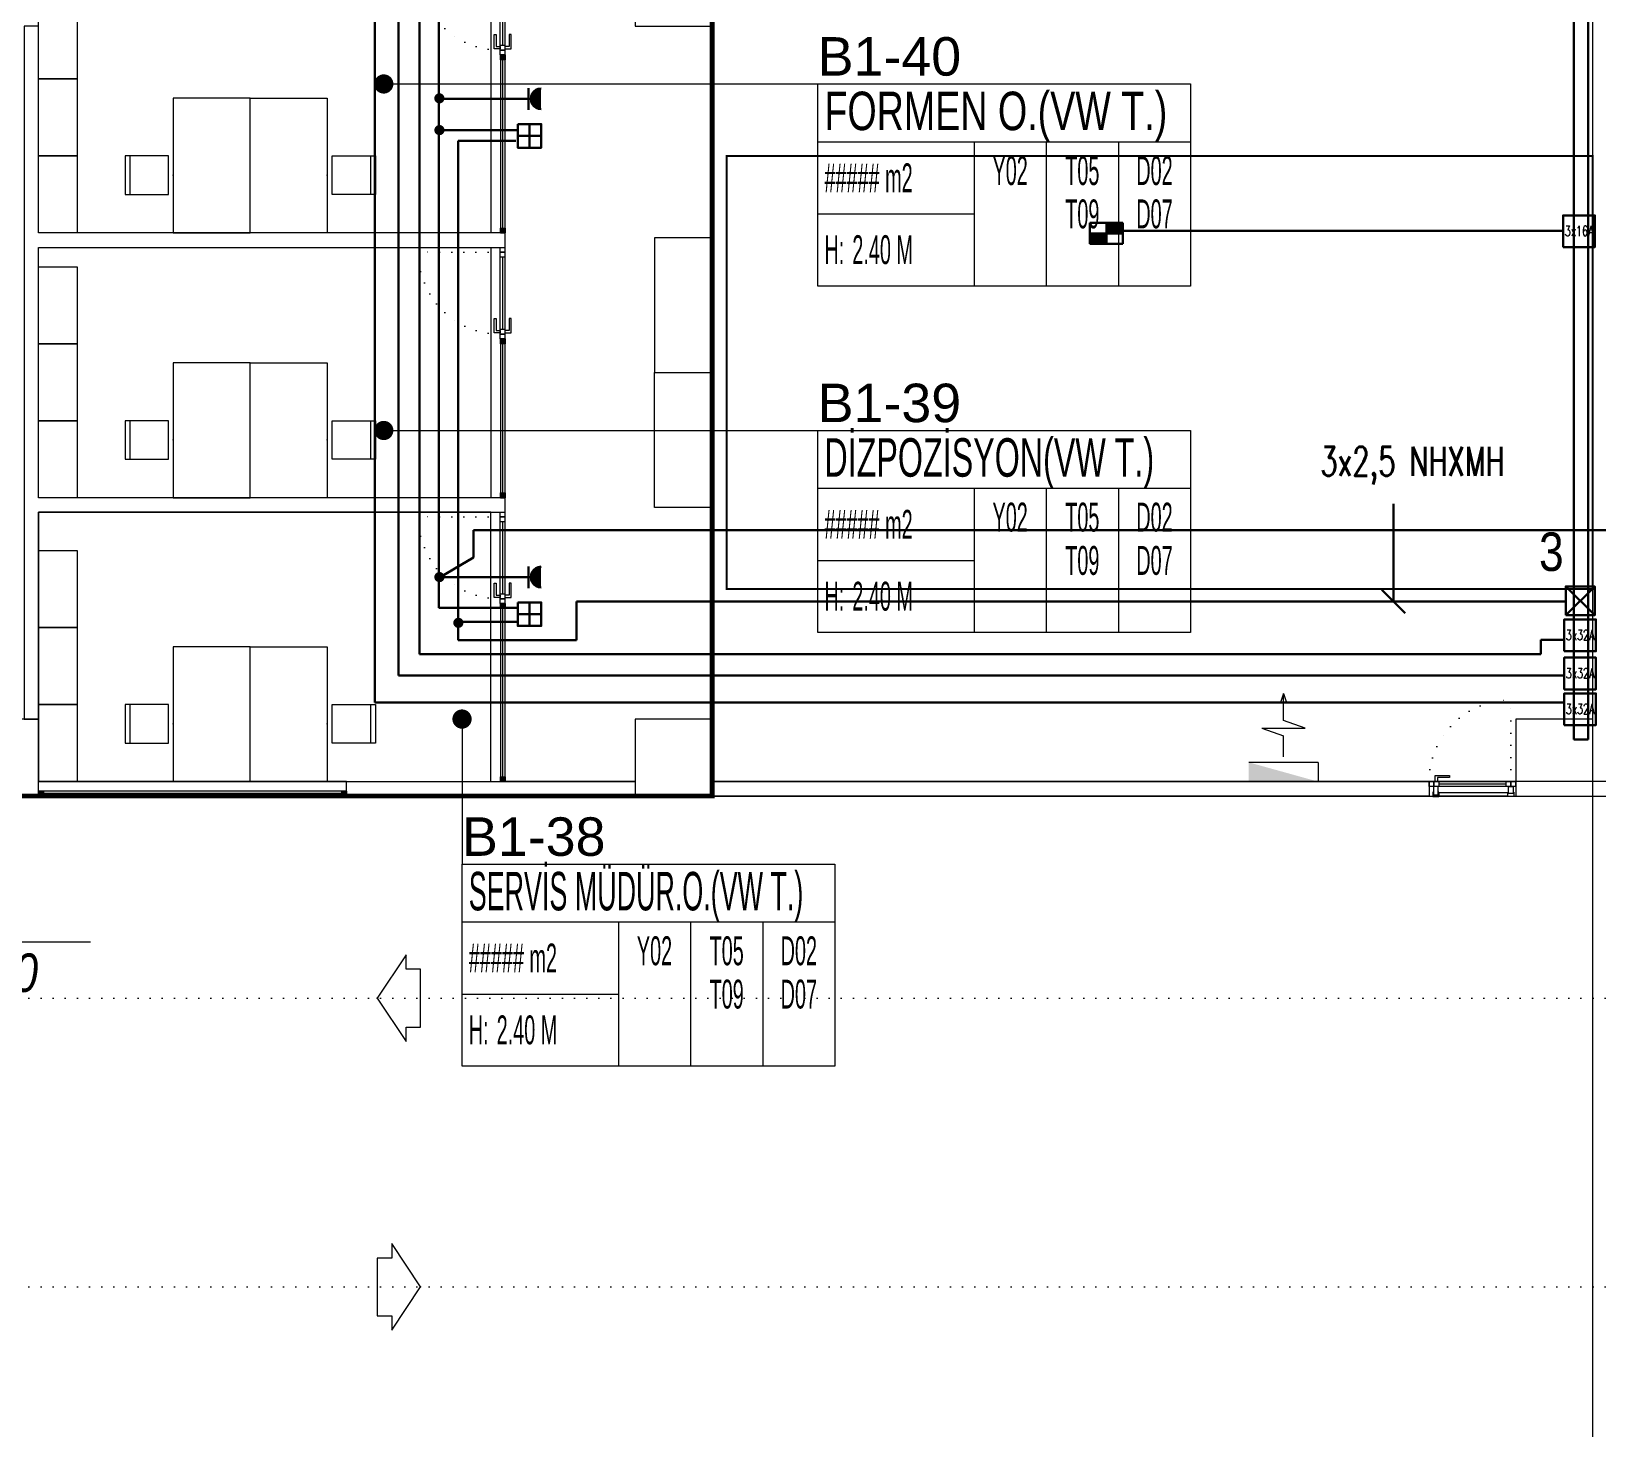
# Model space of a CAD drawing. Header units: metres. Extents: x -13194 to 152406, y -4219 to 19791.
# Drawn here: x 59888 to 61514, y 144 to 1595 of the extents above; entities that cross this region are included whole.
import ezdxf
from ezdxf.enums import TextEntityAlignment as Align
from ezdxf.xclip import XClip

# ---------------------------------------------------------------- set-up
doc = ezdxf.new("R2010")
doc.units = ezdxf.units.M
doc.header["$LTSCALE"] = 100
doc.header["$MEASUREMENT"] = 0
doc.header["$XCLIPFRAME"] = 0
for name, pattern in [('DOT2', [0.125, 0, -0.125]), ('DOT5', [0.75, 0, -0.75]), ('HIDDEN', [0.375, 0.25, -0.125])]:
    doc.linetypes.add(name, pattern=pattern)
doc.layers.get('0').update_dxf_attribs({"color": 9, "lineweight": 9})
for name, color, linetype, lineweight in [('00', 9, 'Continuous', 9), ('01', 9, 'Continuous', 9), ('05', 9, 'Continuous', 9), ('06B', 9, 'Continuous', 9), ('06D', 9, 'Continuous', 9), ('10', 9, 'Continuous', 9), ('15', 9, 'Continuous', 9), ('20', 9, 'DOT2', 9), ('21', 9, 'Continuous', 9), ('21_mahal200', 9, 'Continuous', 9), ('30', 41, 'Continuous', 9), ('32-ekipman', 9, 'Continuous', 9), ('E-BUSBAR', 7, 'Continuous', 30), ('E-DUVARA MONTE PRİZ KUTUSU', 7, 'Continuous', 30), ('E-EKİPMAN PANOSU', 7, 'Continuous', 30), ('E-KABLO', 7, 'Continuous', 30), ('E-KOMBİNE ETANŞ PRİZ (2x1 FAZ+4x3 FAZ)', 7, 'Continuous', 30), ('E-LINYE', 7, 'Continuous', 30), ('E-UPS PRİZ', 7, 'Continuous', 30), ('E-YAZI', 7, 'Continuous', 30)]:
    doc.layers.add(name, color=color, linetype=linetype, lineweight=lineweight)
doc.styles.add('Arial', font='arial.ttf', dxfattribs={"height": 2.5})
doc.styles.add('E-YAZI', font='txttw.shx')
doc.styles.add('MuuM_TEXT-ITALIC', font='ARIALNI.TTF')
doc.styles.add('MuuM_TEXT-STANDART', font='ARIALN.TTF')
doc.dimstyles.new('MuuM_DIM200', dxfattribs={"dimscale": 20, "dimtxt": 2, "dimasz": 1, "dimexe": 1, "dimexo": 1, "dimgap": 1, "dimtad": 1, "dimdec": 1, "dimrnd": 0.5, "dimdsep": 46, "dimtxsty": 'MuuM_TEXT-STANDART', "dimblk": 'ARCHTICK', "dimcen": 0, "dimdle": 0.15, "dimclrd": 256, "dimclre": 256, "dimclrt": 256, "dimadec": 0, "dimazin": 0, "dimtfac": 5, "dimtdec": 1, "dimtix": 1, "dimtmove": 2, "dimatfit": 3, "dimldrblk": 'DOT', "dimfxl": 3, "dimfxlon": 1, "dimtolj": 1, "dimlwd": -1, "dimlwe": -1, "dimarcsym": 0})

# ---------------------------------------------------------------- blocks, each defined once
blk = doc.blocks.new('10_DUVARA MONTE PRİZ KUTUSU')
at = {"layer": 'E-DUVARA MONTE PRİZ KUTUSU', "color": 4}
for p, q in [((24.5, 0), (-24.5, 0)), ((0, 24.5), (0, -24.5))]:
    blk.add_line(p, q, dxfattribs=at)
blk.add_lwpolyline([(-24.5, -24.5), (24.5, -24.5), (24.5, 24.5), (-24.5, 24.5)], close=True, dxfattribs=at)
blk = doc.blocks.new('100_UPS PRİZ')
at = {"layer": 'E-UPS PRİZ', "color": 4}
for p, q in [((-1.22, 2.14), (1.28, 2.14)), ((0, 2.4), (0, 0))]:
    blk.add_line(p, q, dxfattribs=at)
at = {"layer": 'E-UPS PRİZ', "color": 4, "const_width": 1.2}
blk.add_lwpolyline([(-0.6, 3.58, 0.97398), (0.6, 3.58, 0.97398)], format="xyb", dxfattribs=at)
at = {"layer": 'E-UPS PRİZ', "color": 4}
blk.add_arc((0, 3.6), 1.2, 180.7551, 0.7551, dxfattribs=at)
blk = doc.blocks.new('BUSBAR ÇIKIŞ')
at = {"layer": 'E-BUSBAR'}
for p, q in [((-15, 30), (15, 0)), ((-15, 0), (15, 30))]:
    blk.add_line(p, q, dxfattribs=at)
at = {"layer": 'E-BUSBAR', "color": 5}
blk.add_line((-7.5, 30), (7.5, 30), dxfattribs=at)
blk.add_line((-7.5, 30), (7.5, 30), dxfattribs=at)
blk.add_lwpolyline([(-15, 0), (15, 0), (15, 30), (-15, 30)], close=True, dxfattribs=at)
blk = doc.blocks.new('E-3X16A BUSBAR CIKIS KUTUSU')
at = {"layer": 'E-BUSBAR', "color": 30}
blk.add_line((-83, 162), (82, 162), dxfattribs=at)
blk.add_line((-83, 162), (82, 162), dxfattribs=at)
at = {"layer": 'E-BUSBAR', "color": 6}
blk.add_lwpolyline([(-166, -168), (164, -168), (164, 162), (-166, 162)], close=True, dxfattribs=at)
at = {"layer": 'E-BUSBAR', "color": 6, "style": 'E-YAZI', "width": 0.7}
blk.add_text('3x16A', height=105, dxfattribs=at).set_placement((0, 0), align=Align.MIDDLE)
blk = doc.blocks.new('100_EKİPMAN PANOSU')
at = {"layer": 'E-EKİPMAN PANOSU', "color": 4}
for p, q in [((-3.07, 3.95), (3.07, 3.95)), ((-3.07, 0), (-3.07, 3.95)), ((0, 3.95), (0, 0)), ((3.07, 3.95), (3.07, 0)), ((-3.07, 1.97), (3.07, 1.97)), ((3.07, 0), (-3.07, 0))]:
    blk.add_line(p, q, dxfattribs=at)
for points in [[(0, 3.95), (3.07, 3.95), (0, 1.97), (3.07, 1.97)], [(-3.07, 1.97), (0, 1.97), (-3.07, 0), (0, 0)]]:
    blk.add_solid(points, dxfattribs=at)
blk = doc.blocks.new('E-3X32A BUSBAR CIKIS KUTUSU')
at = {"layer": 'E-BUSBAR', "color": 2}
blk.add_line((-83, 162), (82, 162), dxfattribs=at)
blk.add_line((-83, 162), (82, 162), dxfattribs=at)
blk.add_lwpolyline([(-166, -168), (164, -168), (164, 162), (-166, 162)], close=True, dxfattribs=at)
at = {"layer": 'E-BUSBAR', "color": 2, "style": 'E-YAZI', "width": 0.7}
blk.add_text('3x32A', height=105, dxfattribs=at).set_placement((0, 0), align=Align.MIDDLE)
blk = doc.blocks.new('p-kolon_80x80')
blk.add_lwpolyline([(-40, -40), (40, -40), (40, 40), (-40, 40)], close=True)
blk = doc.blocks.new('1.bod.mimari.elk')
at = {"layer": '01'}
for p in [(3700, -7790), (4400, -7790), (5315, -7790)]:
    blk.add_blockref('p-kolon_80x80', p, dxfattribs=at)
blk = doc.blocks.new('p-b1 tavan lejant')
at = {"layer": '30'}
blk.add_lwpolyline([(60440, -24185), (60440, -20670), (60440, -20670), (60440, -20200), (61355, -20200), (61355, -18057.7), (62060, -18311.9), (62060, -18915), (62805, -18915), (62805, -21000), (62805, -21000), (62805, -21720), (62060, -21720), (62060, -22600), (62805, -22600), (62805, -24185), (60440, -24185)], dxfattribs=at)
for points in [[(56040, -18570), (56860, -18570), (56860, -21000), (57560, -21000), (57560, -21720), (56860, -21720), (56860, -24200), (68000, -24200), (68000, -24920), (66540, -24920), (66540, -24985), (58340, -24985), (58340, -24900), (56040, -24900)], [(59740, -23615), (59740, -23335), (60210, -23335), (60210, -23615)], [(60225, -24185), (60225, -23335), (60360, -23335), (60360, -23400), (60440, -23400), (60440, -24120), (60360, -24120), (60360, -24185)], [(60210, -23890), (59740, -23890), (59740, -23630), (60210, -23630)], [(59740, -24185), (60210, -24185), (60210, -23905), (59740, -23905)]]:
    blk.add_lwpolyline(points, close=True, dxfattribs=at)
blk = doc.blocks.new('p-dilatasyon yeri')
at = {"layer": '06D'}
blk.add_lwpolyline([(5355, 80), (5355, 6454.5)], dxfattribs=at)
blk = doc.blocks.new('gr-p-birim')
blk.add_lwpolyline([(-0.5, -0.5), (0.5, -0.5), (0.5, 0.5), (-0.5, 0.5)], close=True)
blk = doc.blocks.new('YD-72-20')
at = {"linetype": 'Continuous'}
for p, q in [((0, 0.714), (-0.028, 0.634)), ((0, 0.714), (0.028, 0.634)), ((0, 0.434), (0, 0.714)), ((-0.225, 0.355), (0.225, 0.355)), ((-0.225, 0.355), (0, 0.276)), ((0.225, 0.355), (0, 0.434)), ((0, 0.058), (0, 0.276)), ((0.36, 0), (-0.36, 0)), ((0.36, 0), (0.36, -0.2))]:
    blk.add_line(p, q, dxfattribs=at)
blk.add_solid([(0.36, -0.2), (-0.36, 0), (-0.36, -0.2)])
blk = doc.blocks.new('b1 yan.dol')
at = {"xscale": 100, "yscale": 100, "zscale": 100}
blk.add_blockref('YD-72-20', (61033.6, -18676.4), dxfattribs=at)
blk = doc.blocks.new('K-AL-01A')
at = {"layer": '06B'}
blk.add_lwpolyline([(2634.7, 4254.3), (2634.7, 4260.5), (2619.7, 4260.5), (2619.7, 4258.6), (2632.5, 4258.6), (2632.5, 4258.6), (2632.5, 4254.3), (2634.7, 4254.3)], dxfattribs=at)
at = {"layer": '06D'}
for p, q in [((2638, 4254.3), (2551.1, 4254.3)), ((2551.1, 4249.3), (2638, 4249.3))]:
    blk.add_line(p, q, dxfattribs=at)
for points in [[(2553.6, 4241.8), (2558.6, 4241.8), (2558.6, 4249.3), (2553.6, 4249.3)], [(2636.6, 4240.7), (2631.6, 4240.7), (2631.6, 4249.3), (2636.6, 4249.3)], [(2631, 4239.4), (2559.2, 4239.4), (2559.2, 4242.5), (2631, 4242.5)]]:
    blk.add_lwpolyline(points, close=True, dxfattribs=at)
for points in [[(2553.6, 4243.2), (2553, 4243.2), (2553, 4239.2, 0.414214), (2553.3, 4238.8), (2558.8, 4238.8, 0.414214), (2559.2, 4239.2), (2559.2, 4243.2), (2558.6, 4243.2)], [(2636.6, 4243.2), (2637.2, 4243.2), (2637.2, 4239.2, -0.414214), (2636.8, 4238.8), (2631.3, 4238.8, -0.414214), (2631, 4239.2), (2631, 4243.2), (2631.6, 4243.2)]]:
    blk.add_lwpolyline(points, format="xyb", dxfattribs=at)
at = {"layer": '10'}
for points in [[(2551.1, 4254.3), (2551.1, 4249.3), (2556.1, 4249.3), (2556.1, 4254.3)], [(2556.1, 4254.3), (2556.1, 4249.3), (2561.1, 4249.3), (2561.1, 4254.3)], [(2631.1, 4254.3), (2631.1, 4249.3), (2636.1, 4249.3), (2636.1, 4254.3)], [(2636.1, 4254.3), (2636.1, 4249.3), (2641.1, 4249.3), (2641.1, 4254.3)]]:
    blk.add_lwpolyline(points, close=True, dxfattribs=at)
at = {"layer": '15'}
blk.add_lwpolyline([(2561.1, 4251.8), (2631.1, 4251.8)], dxfattribs=at)
at = {"layer": '20'}
blk.add_lwpolyline([(2556.1, 4254.3), (2556.1, 4339.3)], dxfattribs=at)
blk.add_arc((2556.1, 4254.3), 85, 0, 90, dxfattribs=at)
blk = doc.blocks.new('0_elevationtarget-p-bk')
h = blk.add_hatch(color=250)
h.paths.add_polyline_path([(1.875, 0, 0.414214), (0, 1.875), (0, 0)])
h.paths.add_polyline_path([(0, 0), (-1.875, 0, 0.414214), (0, -1.875)])
blk.add_line((0, -2.625), (0, 2.625))
blk.add_lwpolyline([(12.453, 0), (-3, 0)])
blk.add_circle((0, 0), 1.875)
at = {"style": 'Arial'}
blk.add_attdef('BITMISKOT', text='', height=2, dxfattribs=at).set_placement((4.5, 0), align=Align.BOTTOM_LEFT)
at = {"style": 'MuuM_TEXT-ITALIC'}
blk.add_attdef('FINISHINGFLOORLEVEL', text='', height=2, dxfattribs=at).set_placement((4.5, -0.592), align=Align.TOP_LEFT)
blk = doc.blocks.new('0_arrow1')
at = {"linetype": 'ByBlock', "lineweight": -2}
blk.add_lwpolyline([(15, -22.5), (-15, -22.5), (-15, -15), (-22.5, -15), (0, 0), (22.5, -15), (15, -15)], close=True, dxfattribs=at)
blk.add_point((0, 0))
blk = doc.blocks.new('prf-10x10')
blk.add_lwpolyline([(-5, -5), (5, -5), (5, 5), (-5, 5)], close=True)
at = {"color": 255}
blk.add_solid([(-5, -5), (5, -5), (-5, 5), (5, 5)], dxfattribs=at)
at = {"layer": '10'}
blk.add_point((0, 0), dxfattribs=at)
blk = doc.blocks.new('*U717')
at = {"layer": '06D'}
blk.add_lwpolyline([(-2.5, 320), (2.5, 320), (2.5, 0), (-2.5, 0)], close=True, dxfattribs=at)
at = {"layer": '15'}
blk.add_lwpolyline([(0, 315), (0, 5)], dxfattribs=at)
at = {"layer": '10', "xscale": 0.5, "yscale": 0.5, "rotation": 90}
for p in [(0, 317.5), (0, 2.5)]:
    blk.add_blockref('prf-10x10', p, dxfattribs=at)
blk = doc.blocks.new('p-al-01')
at = {"layer": '06B'}
for points in [[(27, 4.3), (27, 10.6), (42, 10.6), (42, 8.7), (29.3, 8.7), (29.3, 8.7), (29.3, 4.3), (27, 4.3)], [(27, -0.7), (27, -6.9), (42, -6.9), (42, -5), (29.3, -5), (29.3, -5), (29.3, -0.7), (27, -0.7)]]:
    blk.add_lwpolyline(points, dxfattribs=at)
at = {"layer": '06D'}
for p, q in [((115.7, 4.3), (28.8, 4.3)), ((28.8, -0.7), (115.7, -0.7))]:
    blk.add_line(p, q, dxfattribs=at)
at = {"layer": '10'}
for points in [[(25.7, -0.7), (25.7, 4.3), (20.7, 4.3), (20.7, -0.7)], [(30.7, -0.7), (30.7, 4.3), (25.7, 4.3), (25.7, -0.7)], [(110.7, -0.7), (110.7, 4.3), (105.7, 4.3), (105.7, -0.7)], [(115.7, -0.7), (115.7, 4.3), (110.7, 4.3), (110.7, -0.7)]]:
    blk.add_lwpolyline(points, close=True, dxfattribs=at)
at = {"layer": '15'}
blk.add_lwpolyline([(105.7, 1.8), (30.7, 1.8)], dxfattribs=at)
at = {"layer": '20'}
blk.add_lwpolyline([(110.7, -0.7), (110.7, -85.7)], dxfattribs=at)
blk.add_arc((110.7, -0.7), 85, 180, 270, dxfattribs=at)
blk = doc.blocks.new('*U712')
at = {"layer": '06D'}
blk.add_lwpolyline([(-2.5, 185), (2.5, 185), (2.5, 0), (-2.5, 0)], close=True, dxfattribs=at)
at = {"layer": '15'}
blk.add_lwpolyline([(0, 180), (0, 5)], dxfattribs=at)
at = {"layer": '10', "xscale": 0.5, "yscale": 0.5, "rotation": 90}
for p in [(0, 182.5), (0, 2.5)]:
    blk.add_blockref('prf-10x10', p, dxfattribs=at)
blk = doc.blocks.new('*U689')
at = {"layer": '06D'}
blk.add_lwpolyline([(-2.5, 165), (2.5, 165), (2.5, 0), (-2.5, 0)], close=True, dxfattribs=at)
at = {"layer": '15'}
blk.add_lwpolyline([(0, 160), (0, 5)], dxfattribs=at)
at = {"layer": '10', "xscale": 0.5, "yscale": 0.5, "rotation": 90}
for p in [(0, 162.5), (0, 2.5)]:
    blk.add_blockref('prf-10x10', p, dxfattribs=at)
blk = doc.blocks.new('p-sandalye')
blk.add_line((-45, 20), (-45, -20))
blk.add_lwpolyline([(-5, 20), (-50, 20), (-50, -20), (-5, -20)], close=True)
blk.add_point((0, 0.1))
blk = doc.blocks.new('p-masa_servis')
at = {"linetype": 'DOT5'}
blk.add_lwpolyline([(0, 0), (0, 0)], dxfattribs=at)
blk.add_lwpolyline([(0, 0), (0, -80), (140, -80), (140, 0)], close=True)
for p, rotation in [((60, 0), 270), ((50, -110.1), 2.073722e-10)]:
    blk.add_blockref('p-sandalye', p, dxfattribs=dict(rotation=rotation))
blk = doc.blocks.new('p-birim')
blk.add_lwpolyline([(0, 0), (1, 0), (1, 1), (0, 1)], close=True)
blk = doc.blocks.new('_ArchTick')
at = {"color": 0, "linetype": 'ByBlock', "const_width": 0.15}
blk.add_lwpolyline([(-0.5, -0.5), (0.5, 0.5)], dxfattribs=at)
blk = doc.blocks.new('_Dot')
at = {"color": 0, "linetype": 'ByBlock', "lineweight": -2}
blk.add_line((-0.5, 0), (-1, 0), dxfattribs=at)
at = {"color": 0, "linetype": 'ByBlock', "const_width": 0.5}
blk.add_lwpolyline([(-0.25, 0, 1), (0.25, 0, 1)], format="xyb", close=True, dxfattribs=at)
blk = doc.blocks.new('0_roomno2')
blk.add_lwpolyline([(19.375, -10.5), (0, -10.5), (0, 0), (19.375, 0)], close=True)
for points in [[(0, -3), (19.375, -3)], [(8.125, -3), (8.125, -10.5)], [(11.875, -3), (11.875, -10.5)], [(15.625, -3), (15.625, -10.5)], [(0, -6.75), (8.125, -6.75)]]:
    blk.add_lwpolyline(points)
at = {"style": 'MuuM_TEXT-STANDART', "width": 0.6}
blk.add_text('H:', height=1.5, dxfattribs=at).set_placement((0.35, -8.608), align=Align.MIDDLE_LEFT)
at = {"style": 'Arial'}
blk.add_attdef('ODANO', (0, 1.17), '', height=2, dxfattribs=at)
blk.add_attdef('MEKANADI', text='', height=2, dxfattribs=at).set_placement((0.35, -3), align=Align.BOTTOM_LEFT)
at = {"style": 'MuuM_TEXT-STANDART', "width": 0.6}
for tag, p in [('YER01', (10, -4.5)), ('TAVAN01', (13.75, -4.5)), ('DUVAR01', (17.5, -4.5)), ('YER02', (10, -6.75)), ('TAVAN02', (13.75, -6.75)), ('DUVAR02', (17.5, -6.75)), ('YER03', (10, -9)), ('TAVAN03', (13.75, -9)), ('DUVAR03', (17.5, -9))]:
    blk.add_attdef(tag, text='', height=1.5, dxfattribs=at).set_placement(p, align=Align.MIDDLE_CENTER)
for tag, p in [('M2', (0.35, -4.875)), ('TEMIZTAVANYUKSEKLIGI', (1.8, -8.608))]:
    blk.add_attdef(tag, text='', height=1.5, dxfattribs=at).set_placement(p, align=Align.MIDDLE_LEFT)
blk = doc.blocks.new('1.bod.mimari1.elk')
at = {"layer": '00'}
for points in [[(4225, -7245), (3740, -7245), (3740, -7030), (3725, -7030), (3725, -7750), (3740, -7750), (3740, -7535), (4225, -7535), (4225, -7520), (3740, -7520), (3740, -7260), (4225, -7260)], [(4360, -7815), (4360, -7815), (4360, -7830), (4060, -7830), (4060, -7815), (4360, -7815)], [(5185, -7830), (4440, -7830), (4440, -7815), (5185, -7815)]]:
    blk.add_lwpolyline(points, close=True, dxfattribs=at)
blk.add_lwpolyline([(4230, -7815), (4225, -7815)], dxfattribs=at)
at = {"layer": '06D', "linetype": 'DOT2'}
for points in [[(2500, -1650), (2500, -7740, 0.4142136), (3100, -8340), (12425, -8340)], [(2800, -1678.64), (2800, -7740, 0.4142136), (3100, -8040), (11395.6, -8040)]]:
    blk.add_lwpolyline(points, format="xyb", dxfattribs=at)
at = {"layer": '06D', "color": 89, "linetype": 'HIDDEN', "true_color": 0x2e4d23, "const_width": 2}
blk.add_lwpolyline([(5355, -7165), (4455, -7165), (4455, -7615), (5355, -7615)], close=True, dxfattribs=at)
at = {"layer": '06D'}
blk.add_lwpolyline([(4060, -7815), (3740, -7815)], dxfattribs=at)
at = {"layer": '20', "ltscale": 2, "const_width": 5}
blk.add_lwpolyline([(4440, -7830), (3660, -7830), (3660, -4550), (4440, -4550)], close=True, dxfattribs=at)
for name, p in [('p-b1 tavan lejant', (-56000, 16370)), ('p-dilatasyon yeri', (0, -8630))]:
    blk.add_blockref(name, p)
at = {"xscale": -1}
for name, p, rotation in [('p-al-01', (4220.4, -7080.67), 270), ('*U712', (4222.5, -7060), 180), ('p-al-01', (4220.4, -7375.67), 270), ('*U689', (4222.5, -7355), 180), ('p-al-01', (4220.4, -7650.67), 270), ('*U712', (4222.5, -7630), 180), ('*U717', (3740, -7827.5), 270)]:
    blk.add_blockref(name, p, dxfattribs=dict(at, rotation=rotation))
blk.add_blockref('K-AL-01A', (7826.08, -12069.27), dxfattribs=at)
at = {"layer": '05', "rotation": 180}
for name, p, xscale, yscale in [('gr-p-birim', (3760, -7045), -40, 80), ('gr-p-birim', (3760, -7125), -40, 80), ('gr-p-birim', (3760, -7205), -40, 80), ('gr-p-birim', (3760, -7320), -40, 80), ('gr-p-birim', (3760, -7400), -40, 80), ('p-birim', (4380, -7390.07), -60.00000000000003, 140), ('gr-p-birim', (3760, -7480), -40, 80), ('gr-p-birim', (3760, -7615), -40, 80), ('gr-p-birim', (3760, -7695), -40, 80), ('gr-p-birim', (3760, -7775), -40, 80)]:
    blk.add_blockref(name, p, dxfattribs=dict(at, xscale=xscale, yscale=yscale))
at = {"layer": '05'}
ref = blk.add_blockref('p-masa_servis', (3880, -7245), dxfattribs=dict(at, rotation=90))
XClip(ref).set_block_clipping_path([(-55.5106706136, -84.5585723777), (163.3295749435, 61.9818189005)])
ref = blk.add_blockref('p-masa_servis', (4040, -7245), dxfattribs=dict(at, xscale=-1, rotation=270))
XClip(ref).set_block_clipping_path([(-55.5106706136, -84.5585723777), (163.3295749435, 61.9818189005)])
at = {"layer": '05', "xscale": 60.00000000000003, "yscale": 140}
blk.add_blockref('p-birim', (4380, -7390), dxfattribs=at)
at = {"layer": '05'}
ref = blk.add_blockref('p-masa_servis', (3880, -7520), dxfattribs=dict(at, rotation=90))
XClip(ref).set_block_clipping_path([(-55.5106706136, -84.5585723777), (163.3295749435, 61.9818189005)])
ref = blk.add_blockref('p-masa_servis', (4040, -7520), dxfattribs=dict(at, xscale=-1, rotation=270))
XClip(ref).set_block_clipping_path([(-55.5106706136, -84.5585723777), (163.3295749435, 61.9818189005)])
ref = blk.add_blockref('p-masa_servis', (3880, -7815), dxfattribs=dict(at, rotation=90.00000000000001))
XClip(ref).set_block_clipping_path([(-55.5106706136, -84.5585723777), (163.3295749435, 61.9818189005)])
ref = blk.add_blockref('p-masa_servis', (4040, -7815), dxfattribs=dict(at, xscale=-1, rotation=270))
XClip(ref).set_block_clipping_path([(-55.5106706136, -84.5585723777), (163.3295749435, 61.9818189005)])
at = {"layer": '06D', "xscale": -2, "yscale": 2, "zscale": 2}
for p, rotation in [((4092, -8040), 90), ((4137, -8340), 270)]:
    blk.add_blockref('0_arrow1', p, dxfattribs=dict(at, rotation=rotation))
at = {"layer": '21'}
ref = blk.add_blockref('0_elevationtarget-p-bk', (3545.02, -7981.68), dxfattribs=dict(at, xscale=20, yscale=20, zscale=20))
ref.add_attrib('FINISHINGFLOORLEVEL', '-7.70', dxfattribs={"layer": '0', "height": 40, "style": 'MuuM_TEXT-ITALIC'}).set_placement((3635.02, -7993.53), align=Align.TOP_LEFT)
at = {"layer": '21_mahal200'}
ref = blk.add_blockref('0_roomno2', (4549.65, -7090.16), dxfattribs=dict(at, xscale=20, yscale=20, zscale=20))
ref.add_attrib('ODANO', 'B1-40', (4549.65, -7081.52), dxfattribs={"layer": '0', "height": 40, "style": 'Arial'})
ref.add_attrib('MEKANADI', 'FORMEN O.(VW T.)', dxfattribs={"layer": '0', "height": 40, "style": 'Arial', "width": 0.7}).set_placement((4556.65, -7150.16), align=Align.BOTTOM_LEFT)
ref.add_attrib('M2', '##### m2', dxfattribs={"layer": '0', "height": 30, "style": 'MuuM_TEXT-STANDART', "width": 0.6}).set_placement((4556.65, -7187.66), align=Align.MIDDLE_LEFT)
ref.add_attrib('TEMIZTAVANYUKSEKLIGI', '2.40 M', dxfattribs={"layer": '0', "height": 30, "style": 'MuuM_TEXT-STANDART', "width": 0.6}).set_placement((4585.65, -7262.32), align=Align.MIDDLE_LEFT)
ref.add_attrib('YER01', 'Y02', dxfattribs={"layer": '0', "height": 30, "style": 'MuuM_TEXT-STANDART', "width": 0.6}).set_placement((4749.65, -7180.16), align=Align.MIDDLE_CENTER)
ref.add_attrib('TAVAN01', 'T05', dxfattribs={"layer": '0', "height": 30, "style": 'MuuM_TEXT-STANDART', "width": 0.6}).set_placement((4824.65, -7180.16), align=Align.MIDDLE_CENTER)
ref.add_attrib('DUVAR01', 'D02', dxfattribs={"layer": '0', "height": 30, "style": 'MuuM_TEXT-STANDART', "width": 0.6}).set_placement((4899.65, -7180.16), align=Align.MIDDLE_CENTER)
ref.add_attrib('TAVAN02', 'T09', dxfattribs={"layer": '0', "height": 30, "style": 'MuuM_TEXT-STANDART', "width": 0.6}).set_placement((4824.65, -7225.16), align=Align.MIDDLE_CENTER)
ref.add_attrib('DUVAR02', 'D07', dxfattribs={"layer": '0', "height": 30, "style": 'MuuM_TEXT-STANDART', "width": 0.6}).set_placement((4899.65, -7225.16), align=Align.MIDDLE_CENTER)
ref = blk.add_blockref('0_roomno2', (4549.65, -7450.18), dxfattribs=dict(at, xscale=20, yscale=20, zscale=20))
ref.add_attrib('ODANO', 'B1-39', (4549.65, -7441.53), dxfattribs={"layer": '0', "height": 40, "style": 'Arial'})
ref.add_attrib('MEKANADI', 'DİZPOZİSYON(VW T.)', dxfattribs={"layer": '0', "height": 40, "style": 'Arial', "width": 0.6}).set_placement((4556.65, -7510.18), align=Align.BOTTOM_LEFT)
ref.add_attrib('M2', '##### m2', dxfattribs={"layer": '0', "height": 30, "style": 'MuuM_TEXT-STANDART', "width": 0.6}).set_placement((4556.65, -7547.68), align=Align.MIDDLE_LEFT)
ref.add_attrib('TEMIZTAVANYUKSEKLIGI', '2.40 M', dxfattribs={"layer": '0', "height": 30, "style": 'MuuM_TEXT-STANDART', "width": 0.6}).set_placement((4585.65, -7622.34), align=Align.MIDDLE_LEFT)
ref.add_attrib('YER01', 'Y02', dxfattribs={"layer": '0', "height": 30, "style": 'MuuM_TEXT-STANDART', "width": 0.6}).set_placement((4749.65, -7540.18), align=Align.MIDDLE_CENTER)
ref.add_attrib('TAVAN01', 'T05', dxfattribs={"layer": '0', "height": 30, "style": 'MuuM_TEXT-STANDART', "width": 0.6}).set_placement((4824.65, -7540.18), align=Align.MIDDLE_CENTER)
ref.add_attrib('DUVAR01', 'D02', dxfattribs={"layer": '0', "height": 30, "style": 'MuuM_TEXT-STANDART', "width": 0.6}).set_placement((4899.65, -7540.18), align=Align.MIDDLE_CENTER)
ref.add_attrib('TAVAN02', 'T09', dxfattribs={"layer": '0', "height": 30, "style": 'MuuM_TEXT-STANDART', "width": 0.6}).set_placement((4824.65, -7585.18), align=Align.MIDDLE_CENTER)
ref.add_attrib('DUVAR02', 'D07', dxfattribs={"layer": '0', "height": 30, "style": 'MuuM_TEXT-STANDART', "width": 0.6}).set_placement((4899.65, -7585.18), align=Align.MIDDLE_CENTER)
ref = blk.add_blockref('0_roomno2', (4180.05, -7900.75), dxfattribs=dict(at, xscale=20, yscale=20, zscale=20))
ref.add_attrib('ODANO', 'B1-38', (4180.05, -7892.11), dxfattribs={"layer": '0', "height": 40, "style": 'Arial'})
ref.add_attrib('MEKANADI', 'SERVİS MÜDÜR.O.(VW T.)', dxfattribs={"layer": '0', "height": 40, "style": 'Arial', "width": 0.5}).set_placement((4187.05, -7960.75), align=Align.BOTTOM_LEFT)
ref.add_attrib('M2', '##### m2', dxfattribs={"layer": '0', "height": 30, "style": 'MuuM_TEXT-STANDART', "width": 0.6}).set_placement((4187.05, -7998.25), align=Align.MIDDLE_LEFT)
ref.add_attrib('TEMIZTAVANYUKSEKLIGI', '2.40 M', dxfattribs={"layer": '0', "height": 30, "style": 'MuuM_TEXT-STANDART', "width": 0.6}).set_placement((4216.05, -8072.91), align=Align.MIDDLE_LEFT)
ref.add_attrib('YER01', 'Y02', dxfattribs={"layer": '0', "height": 30, "style": 'MuuM_TEXT-STANDART', "width": 0.6}).set_placement((4380.05, -7990.75), align=Align.MIDDLE_CENTER)
ref.add_attrib('TAVAN01', 'T05', dxfattribs={"layer": '0', "height": 30, "style": 'MuuM_TEXT-STANDART', "width": 0.6}).set_placement((4455.05, -7990.75), align=Align.MIDDLE_CENTER)
ref.add_attrib('DUVAR01', 'D02', dxfattribs={"layer": '0', "height": 30, "style": 'MuuM_TEXT-STANDART', "width": 0.6}).set_placement((4530.05, -7990.75), align=Align.MIDDLE_CENTER)
ref.add_attrib('TAVAN02', 'T09', dxfattribs={"layer": '0', "height": 30, "style": 'MuuM_TEXT-STANDART', "width": 0.6}).set_placement((4455.05, -8035.75), align=Align.MIDDLE_CENTER)
ref.add_attrib('DUVAR02', 'D07', dxfattribs={"layer": '0', "height": 30, "style": 'MuuM_TEXT-STANDART', "width": 0.6}).set_placement((4530.05, -8035.75), align=Align.MIDDLE_CENTER)
at = {"layer": '32-ekipman'}
blk.add_blockref('b1 yan.dol', (-56000, 10881.42), dxfattribs=at)
at = {"layer": '21', "style": 'MuuM_TEXT-STANDART'}
blk.add_text('3', height=40, dxfattribs=at).set_placement((5324.81, -7608.11), align=Align.BOTTOM_RIGHT)
at = {"layer": '21_mahal200'}
for points in [[(4098.72, -7090.16), (4549.65, -7090.16)], [(4098.72, -7450.18), (4549.65, -7450.18)], [(4180.05, -7750), (4180.05, -7900.75)]]:
    blk.add_leader(points, dimstyle='MuuM_DIM200', override={"dimasz": 1, "dimfxl": 10}, dxfattribs=at)

msp = doc.modelspace()

# ---------------------------------------------------------------- linework, layer by layer
at = {"layer": 'E-BUSBAR', "color": 3}
for p, q in [((61490.5, 911.8), (61490.5, 4859.9)), ((61505.5, 911.8), (61505.5, 4859.9)), ((61490.5, 858.6), (61490.5, 939.2)), ((61505.5, 858.6), (61505.5, 939.2)), ((61490.5, 858.6), (61505.5, 858.6))]:
    msp.add_line(p, q, dxfattribs=at)
at = {"layer": 'E-KABLO', "color": 5}
for p, q in [((60331.3, 1480.7), (60331.3, 962.1)), ((60391.2, 1480.7), (60331.3, 1480.7)), ((60454.2, 1002.1), (61482.3, 1002.1)), ((60454.2, 962.1), (60454.2, 1002.1)), ((60394, 981.1), (60331.3, 981.1)), ((60331.3, 962.1), (60454.2, 962.1))]:
    msp.add_line(p, q, dxfattribs=at)
at = {"layer": 'E-KABLO', "color": 6}
msp.add_line((61022.1, 1387.3), (61479.6, 1387.3), dxfattribs=at)
at = {"layer": 'E-KABLO', "color": 4, "const_width": 5.25}
for points in [[(60309.1, 1524.9, 1), (60314.4, 1524.9, 1)], [(60309.1, 1491.9, 1), (60314.4, 1491.9, 1)], [(60309.1, 1027.5, 1), (60314.4, 1027.5, 1)]]:
    msp.add_lwpolyline(points, format="xyb", close=True, dxfattribs=at)
at = {"layer": 'E-KABLO', "color": 5, "const_width": 5.25}
msp.add_lwpolyline([(60328.8, 980, 1), (60334.1, 980, 1)], format="xyb", close=True, dxfattribs=at)
at = {"layer": 'E-KOMBİNE ETANŞ PRİZ (2x1 FAZ+4x3 FAZ)', "color": 2}
for p, q in [((60291.2, 947.3), (60291.2, 1984.3)), ((60269.2, 925.1), (60269.2, 1817.3)), ((60244.7, 897.3), (60244.7, 1696.3)), ((61480.9, 962.3), (61456.2, 962.3)), ((61456.2, 962.3), (61456.2, 947.3)), ((61456.2, 947.3), (60291.2, 947.3)), ((60269.2, 925.1), (61480.9, 925.1)), ((61481.5, 897.3), (60244.7, 897.3))]:
    msp.add_line(p, q, dxfattribs=at)
at = {"layer": 'E-KOMBİNE ETANŞ PRİZ (2x1 FAZ+4x3 FAZ)', "color": 4}
for p, q in [((60347.1, 1047.7), (60347.1, 1076.1)), ((60312.6, 1027.4), (60347.1, 1047.7))]:
    msp.add_line(p, q, dxfattribs=at)
at = {"layer": 'E-LINYE', "color": 4}
for p, q in [((60311.3, 2004.3), (60311.3, 995.6)), ((60393.3, 1524.4), (60311.3, 1524.4)), ((60392.3, 1491.7), (60312, 1491.7)), ((60347.1, 1076.1), (61539.5, 1076.1)), ((60393.3, 1027.5), (60309.1, 1027.5)), ((60392.3, 995.6), (60311.3, 995.6))]:
    msp.add_line(p, q, dxfattribs=at)
at = {"layer": 'E-LINYE', "color": 7, "linetype": 'Continuous'}
for p, q in [((61303.2, 1103.6), (61303.2, 1002.1)), ((61315.3, 989.9), (61291, 1014.2))]:
    msp.add_line(p, q, dxfattribs=at)

# ---------------------------------------------------------------- block references
at = {"layer": '06D'}
for name in ['1.bod.mimari.elk', '1.bod.mimari1.elk']:
    msp.add_blockref(name, (56155.2, 8630), dxfattribs=at)
at = {"layer": 'E-BUSBAR', "color": 4, "xscale": 0.1, "yscale": 0.1, "zscale": 0.1}
for name, p in [('E-3X16A BUSBAR CIKIS KUTUSU', (61496.1, 1387.1)), ('E-3X32A BUSBAR CIKIS KUTUSU', (61497.2, 967.3)), ('E-3X32A BUSBAR CIKIS KUTUSU', (61497.2, 927.6)), ('E-3X32A BUSBAR CIKIS KUTUSU', (61497.2, 890.5))]:
    msp.add_blockref(name, p, dxfattribs=at)
at = {"layer": 'E-DUVARA MONTE PRİZ KUTUSU', "color": 3, "xscale": -0.5, "yscale": 0.5, "zscale": 0.5, "rotation": 180}
for p in [(60405.4, 1485.9), (60405.4, 989)]:
    msp.add_blockref('10_DUVARA MONTE PRİZ KUTUSU', p, dxfattribs=at)
at = {"layer": 'E-EKİPMAN PANOSU', "xscale": 5.600000000000001, "yscale": 5.600000000000001, "zscale": 5.600000000000001}
msp.add_blockref('100_EKİPMAN PANOSU', (61004.9, 1373.6), dxfattribs=at)
at = {"layer": 'E-KABLO', "color": 6}
msp.add_blockref('BUSBAR ÇIKIŞ', (61497.3, 987.8), dxfattribs=at)
at = {"layer": 'E-UPS PRİZ', "xscale": 9, "yscale": 9, "zscale": 9, "rotation": 270}
for p in [(60385.1, 1524.5), (60385.1, 1027.6)]:
    msp.add_blockref('100_UPS PRİZ', p, dxfattribs=at)

# ---------------------------------------------------------------- texts
at = {"layer": 'E-YAZI', "color": 7, "style": 'E-YAZI', "width": 0.7}
msp.add_text('3x2,5 NHXMH', height=30, dxfattribs=at).set_placement((61323, 1143.3), align=Align.MIDDLE)

doc.saveas('drawing.dxf')
